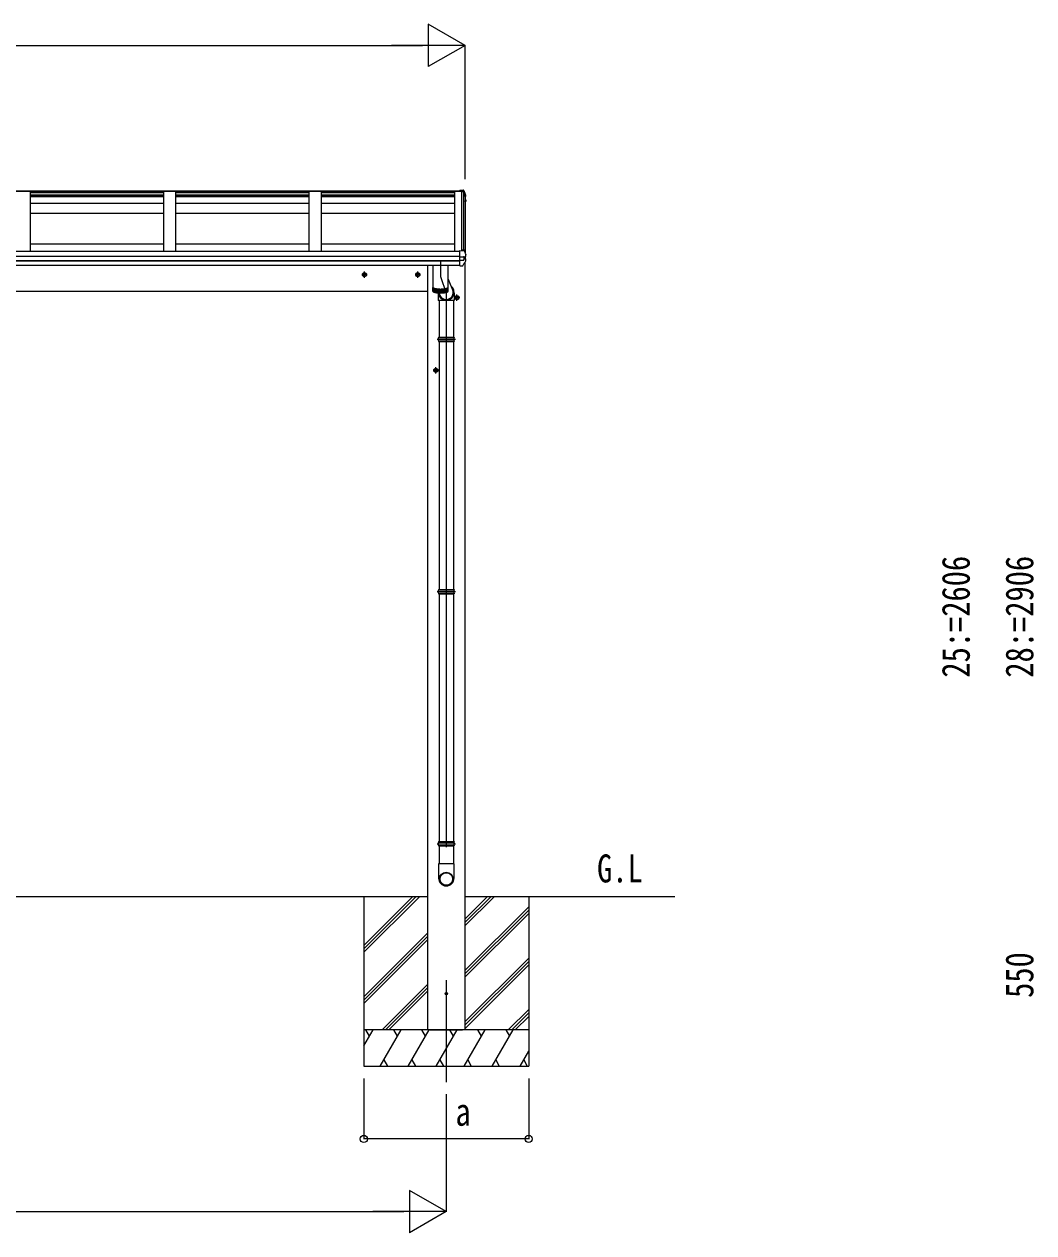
# Model space of a CAD drawing. Units: millimetres, scale not verified. Extents: x -14718 to 14718, y -10395 to 10395.
# Drawn here: x -6586 to -2420, y -6225 to -1236 of the extents above; entities that cross this region are included whole.
import ezdxf
from ezdxf.enums import TextEntityAlignment as Align

# ---------------------------------------------------------------- set-up
doc = ezdxf.new("R2010")
doc.units = ezdxf.units.MM
doc.header["$LTSCALE"] = 50
for name, color, linetype in [('0-2_USER1', 3, 'Continuous'), ('0-3_YKK_12', 2, 'Continuous'), ('0-4_YKK_13', 4, 'Continuous'), ('0-5_YKK_A1', 4, 'Continuous'), ('0-6_YKK_D', 6, 'Continuous')]:
    doc.layers.add(name, color=color, linetype=linetype)
doc.styles.add('ＭＳ ゴシック', font='')
doc.styles.get('ＭＳ ゴシック').set_extended_font_data('MS Gothic')

msp = doc.modelspace()

# ---------------------------------------------------------------- linework, layer by layer
at = {"layer": '0-3_YKK_12'}
for p, q in [((-4844.43, -2345.97), (-4844.43, -4632.96)), ((-4844.43, -5181.55), (-4844.43, -5602.63))]:
    msp.add_line(p, q, dxfattribs=at)
msp.add_lwpolyline([(-4868.43, -2216.59), (-4868.43, -2277.61), (-4844.43, -2345.97)], dxfattribs=at)
at = {"layer": '0-4_YKK_13'}
for p, q in [((-4788.93, -1920.5), (-4788.93, -1920.5)), ((-4788.93, -1920.5), (-4774.77, -1921.27)), ((-4788.93, -1920.5), (-4788.93, -1922.93)), ((-4788.93, -1923.36), (-4788.93, -1922.93)), ((-4785.93, -1923.36), (-4788.93, -1923.36)), ((-4785.93, -1923.36), (-4785.93, -1926.59)), ((-4785.93, -1925.6), (-4775.1, -1926.21)), ((-4775.1, -1926.59), (-4785.93, -1926.59)), ((-4775.1, -1926.21), (-4774.73, -1923.73)), ((-4775.1, -1926.21), (-4775.1, -1926.63)), ((-4774.95, -1926.42), (-4774.73, -1924.93)), ((-4773.75, -1926.48), (-4774.95, -1926.42)), ((-4764.46, -1942.53), (-4764.46, -1946.55)), ((-4766.93, -1946.22), (-4766.36, -1946.11)), ((-4766.93, -1946.57), (-4766.36, -1946.46)), ((-4765.51, -1947.82), (-4766.93, -1948.1)), ((-4766.93, -1959.88), (-4765.79, -1960.02)), ((-4766.93, -1963.89), (-4765.11, -1964.25)), ((-4766.08, -1965.58), (-4766.93, -1965.42)), ((-4764.1, -1961.14), (-4764.09, -1961.2)), ((-4764.05, -1961.47), (-4764.05, -1965.52)), ((-4788.93, -2170.75), (-4788.93, -2170.43)), ((-4788.93, -2171.44), (-4788.93, -2170.75)), ((-4788.93, -2193.65), (-4788.93, -2171.44)), ((-4788.93, -2194.91), (-4788.93, -2193.65)), ((-4788.93, -2195.75), (-4788.93, -2194.91)), ((-4772.48, -2195.75), (-4766.1, -2194.96)), ((-4765.23, -2194.82), (-4765.16, -2194.8)), ((-4765.23, -2194.82), (-4765.23, -2194.81)), ((-4764.36, -2193.82), (-4764.36, -2187.32)), ((-4900.43, -2231.12), (-4900.43, -2320.77)), ((-4836.43, -2320.77), (-4836.43, -2231.12)), ((-4788.93, -2195.75), (-4774.14, -2195.84)), ((-4788.93, -2209.6), (-4788.93, -2195.75)), ((-4788.93, -2209.6), (-4774.14, -2209.4)), ((-4788.93, -2211.51), (-4788.93, -2209.6)), ((-4788.93, -2213.03), (-4788.93, -2211.51)), ((-4788.93, -2233.51), (-4788.93, -2213.03)), ((-4788.93, -2233.91), (-4777.34, -2233.28)), ((-4788.93, -2233.91), (-4788.93, -2233.51)), ((-4776.55, -2232.82), (-4776.56, -2232.84)), ((-4771.93, -2195.68), (-4771.93, -2209.48)), ((-4771.93, -2203.47), (-4764.7, -2204.87)), ((-4763.89, -2212.38), (-4763.89, -2205.85)), ((-5170.42, -2269.8), (-5193.42, -2269.8)), ((-5181.92, -2282.31), (-5181.92, -2257.29)), ((-4950.42, -2269.8), (-4973.42, -2269.8)), ((-4961.92, -2282.31), (-4961.92, -2257.29)), ((-4836.43, -2288.65), (-4815.48, -2339.61)), ((-4900.43, -2321.74), (-4900.43, -2337.19)), ((-4899.85, -2338.75), (-4899.85, -2323.29)), ((-4898.61, -2324.48), (-4898.61, -2339.93)), ((-4896.8, -2341.02), (-4896.8, -2325.57)), ((-4894.43, -2326.56), (-4894.43, -2342.02)), ((-4891.56, -2342.92), (-4891.56, -2327.46)), ((-4888.25, -2343.69), (-4888.25, -2328.24)), ((-4884.54, -2328.89), (-4884.54, -2344.35)), ((-4880.53, -2329.4), (-4880.53, -2344.86)), ((-4876.29, -2329.76), (-4876.29, -2345.22)), ((-4871.89, -2329.97), (-4871.89, -2345.42)), ((-4867.43, -2330.01), (-4867.43, -2345.47)), ((-4862.99, -2329.9), (-4862.99, -2345.35)), ((-4858.66, -2329.62), (-4858.66, -2345.08)), ((-4854.52, -2329.19), (-4854.52, -2344.65)), ((-4850.65, -2328.62), (-4850.65, -2344.08)), ((-4847.13, -2327.92), (-4847.13, -2343.37)), ((-4844.03, -2327.09), (-4844.03, -2342.55)), ((-4841.41, -2326.17), (-4841.41, -2341.63)), ((-4839.31, -2325.17), (-4839.31, -2340.62)), ((-4837.78, -2324.12), (-4837.78, -2339.57)), ((-4836.43, -2337.19), (-4836.43, -2321.74)), ((-4877.82, -2345.45), (-4877.82, -2377.04)), ((-4811.82, -2377.04), (-4877.82, -2377.04)), ((-4874.28, -2377.04), (-4874.28, -2527.33)), ((-4814.58, -2377.04), (-4814.58, -2527.33)), ((-4788.92, -2364.8), (-4811.92, -2364.8)), ((-4811.82, -2345.87), (-4811.82, -2377.04)), ((-4800.42, -2377.31), (-4800.42, -2352.29)), ((-4882.43, -2536.33), (-4806.43, -2536.33)), ((-4877.03, -2529.33), (-4811.83, -2529.33)), ((-4877.03, -2543.33), (-4811.83, -2543.33)), ((-4876.43, -2527.33), (-4812.43, -2527.33)), ((-4876.43, -2527.33), (-4876.43, -2529.33)), ((-4876.43, -2543.33), (-4876.43, -2545.33)), ((-4812.43, -2527.33), (-4812.43, -2529.33)), ((-4812.43, -2543.33), (-4812.43, -2545.33)), ((-4876.43, -2545.33), (-4812.43, -2545.33)), ((-4874.28, -2545.33), (-4874.28, -3568.78)), ((-4814.58, -2545.33), (-4814.58, -3568.78)), ((-4875.92, -2664.8), (-4898.92, -2664.8)), ((-4887.42, -2677.31), (-4887.42, -2652.29)), ((-4882.43, -3577.78), (-4806.43, -3577.78)), ((-4877.03, -3570.78), (-4811.83, -3570.78)), ((-4877.03, -3584.78), (-4811.83, -3584.78)), ((-4876.43, -3568.78), (-4812.43, -3568.78)), ((-4876.43, -3568.78), (-4876.43, -3570.78)), ((-4876.43, -3584.78), (-4876.43, -3586.78)), ((-4876.43, -3586.78), (-4812.43, -3586.78)), ((-4874.28, -3586.78), (-4874.28, -4610.23)), ((-4814.58, -3586.78), (-4814.58, -4610.23)), ((-4812.43, -3568.78), (-4812.43, -3570.78)), ((-4812.43, -3584.78), (-4812.43, -3586.78)), ((-4882.43, -4619.23), (-4806.43, -4619.23)), ((-4877.03, -4612.23), (-4811.83, -4612.23)), ((-4877.03, -4626.23), (-4811.83, -4626.23)), ((-4876.43, -4610.23), (-4812.43, -4610.23)), ((-4876.43, -4610.23), (-4876.43, -4612.23)), ((-4876.43, -4626.23), (-4876.43, -4628.23)), ((-4876.43, -4628.23), (-4812.43, -4628.23)), ((-4874.28, -4628.23), (-4874.28, -4702.5)), ((-4814.58, -4628.23), (-4814.58, -4702.5)), ((-4812.43, -4610.23), (-4812.43, -4612.23)), ((-4812.43, -4626.23), (-4812.43, -4628.23)), ((-4812.58, -4702.5), (-4876.28, -4702.5)), ((-4876.28, -4702.5), (-4876.28, -4761.77)), ((-4812.58, -4702.5), (-4812.58, -4761.77))]:
    msp.add_line(p, q, dxfattribs=at)
for points in [[(-4788.93, -1922.93), (-4774.73, -1923.73), (-4774.73, -1924.93), (-4773.61, -1924.99)], [(-4775.03, -1926.63), (-4774.95, -1926.07), (-4774.95, -1926.42)], [(-4772.12, -1922.48), (-4767.88, -1933.09), (-4764.53, -1942.04), (-4764.47, -1942.31), (-4764.46, -1942.37)], [(-4772.12, -1926.05), (-4771.13, -1928.54), (-4770.15, -1931.04), (-4769.18, -1933.54), (-4768.22, -1936.04), (-4767.28, -1938.55), (-4766.35, -1941.07), (-4765.43, -1943.59), (-4764.53, -1946.11)], [(-4764.46, -1942.37), (-4764.46, -1942.48), (-4764.46, -1942.53)], [(-4764.23, -1966.16), (-4765.69, -1968.71), (-4766.93, -1970.83)], [(-4764.09, -1961.16), (-4764.06, -1961.33), (-4764.06, -1961.47)], [(-4788.93, -2170.43), (-4774.93, -2171.11), (-4774.93, -2165.46), (-4773.17, -2165.56)], [(-4772.29, -2166.18), (-4771.26, -2168.76), (-4770.24, -2171.35), (-4769.23, -2173.94), (-4768.24, -2176.54), (-4767.26, -2179.14), (-4766.3, -2181.75), (-4765.35, -2184.37), (-4764.41, -2186.98)], [(-4767.71, -2195.04), (-4766.47, -2195), (-4765.23, -2194.81)], [(-4764.41, -2186.98), (-4764.37, -2187.19), (-4764.36, -2187.32)], [(-4772.48, -2195.75), (-4772.73, -2195.78), (-4772.88, -2195.79)], [(-5181.92, -2277.31), (-5188.42, -2273.55), (-5188.42, -2266.05), (-5181.92, -2262.29)], [(-5181.92, -2277.31), (-5175.42, -2273.55), (-5175.42, -2266.05), (-5181.92, -2262.29)], [(-4961.92, -2277.31), (-4968.42, -2273.55), (-4968.42, -2266.05), (-4961.92, -2262.29)], [(-4961.92, -2277.31), (-4955.42, -2273.55), (-4955.42, -2266.05), (-4961.92, -2262.29)], [(-4900.43, -2320.77), (-4900.43, -2320.91), (-4900.32, -2321.47), (-4900.06, -2322.03), (-4899.66, -2322.58), (-4899.12, -2323.12), (-4898.44, -2323.65), (-4897.62, -2324.17), (-4896.67, -2324.67), (-4895.59, -2325.15), (-4894.38, -2325.62), (-4893.06, -2326.06), (-4891.62, -2326.48), (-4890.08, -2326.87), (-4888.44, -2327.24), (-4886.71, -2327.57), (-4884.9, -2327.87), (-4883.01, -2328.15), (-4881.05, -2328.38), (-4879.04, -2328.59), (-4876.97, -2328.75), (-4874.87, -2328.89), (-4872.74, -2328.98), (-4870.59, -2329.04), (-4868.43, -2329.06)], [(-4900.38, -2321.26), (-4900.39, -2321.32), (-4900.43, -2321.88), (-4900.32, -2322.44), (-4900.06, -2322.99), (-4899.66, -2323.54), (-4899.12, -2324.08), (-4898.44, -2324.62), (-4897.62, -2325.13), (-4896.67, -2325.64), (-4895.59, -2326.12), (-4894.38, -2326.58), (-4893.06, -2327.03), (-4891.62, -2327.45), (-4890.08, -2327.84), (-4888.44, -2328.2), (-4886.71, -2328.54), (-4884.9, -2328.84), (-4883.01, -2329.11), (-4881.05, -2329.35), (-4879.04, -2329.55), (-4876.97, -2329.72), (-4874.87, -2329.85), (-4872.74, -2329.95), (-4870.59, -2330), (-4868.43, -2330.02)], [(-4900.43, -2337.19), (-4900.43, -2337.33), (-4900.32, -2337.89), (-4900.06, -2338.45), (-4899.66, -2339), (-4899.12, -2339.54), (-4898.44, -2340.07), (-4897.62, -2340.59), (-4896.67, -2341.09), (-4895.59, -2341.57), (-4894.38, -2342.04), (-4893.06, -2342.48), (-4891.62, -2342.9), (-4890.08, -2343.29), (-4888.44, -2343.66), (-4886.71, -2343.99), (-4884.9, -2344.3), (-4883.01, -2344.57), (-4881.05, -2344.8), (-4879.04, -2345.01), (-4876.97, -2345.18), (-4874.87, -2345.31), (-4872.74, -2345.4), (-4870.59, -2345.46), (-4868.43, -2345.48)], [(-4898.73, -2323.44), (-4898.28, -2323.9), (-4897.64, -2324.43), (-4896.86, -2324.94), (-4895.96, -2325.43), (-4894.92, -2325.91), (-4893.76, -2326.37), (-4892.48, -2326.8), (-4891.09, -2327.22), (-4889.59, -2327.6), (-4887.99, -2327.96), (-4886.31, -2328.29), (-4884.54, -2328.59), (-4882.69, -2328.86), (-4880.78, -2329.1), (-4878.81, -2329.3), (-4876.79, -2329.46), (-4874.74, -2329.59), (-4872.65, -2329.69), (-4870.55, -2329.74), (-4868.43, -2329.76)], [(-4868.43, -2329.06), (-4866.27, -2329.04), (-4864.12, -2328.98), (-4861.99, -2328.89), (-4859.89, -2328.75), (-4857.83, -2328.59), (-4855.81, -2328.38), (-4853.85, -2328.15), (-4851.96, -2327.87), (-4850.15, -2327.57), (-4848.42, -2327.24), (-4846.78, -2326.87), (-4845.24, -2326.48), (-4843.8, -2326.06), (-4842.48, -2325.62), (-4841.27, -2325.15), (-4840.19, -2324.67), (-4839.24, -2324.17), (-4838.42, -2323.65), (-4837.74, -2323.12), (-4837.2, -2322.58), (-4836.8, -2322.03), (-4836.54, -2321.47), (-4836.44, -2320.91), (-4836.43, -2320.77)], [(-4868.43, -2330.02), (-4866.27, -2330), (-4864.12, -2329.95), (-4861.99, -2329.85), (-4859.89, -2329.72), (-4857.83, -2329.55), (-4855.81, -2329.35), (-4853.85, -2329.11), (-4851.96, -2328.84), (-4850.15, -2328.54), (-4848.42, -2328.2), (-4846.78, -2327.84), (-4845.24, -2327.45), (-4843.8, -2327.03), (-4842.48, -2326.58), (-4841.27, -2326.12), (-4840.19, -2325.64), (-4839.24, -2325.13), (-4838.42, -2324.62), (-4837.74, -2324.08), (-4837.2, -2323.54), (-4836.8, -2322.99), (-4836.54, -2322.44), (-4836.44, -2321.88), (-4836.47, -2321.32), (-4836.49, -2321.26)], [(-4868.43, -2329.76), (-4866.32, -2329.74), (-4864.21, -2329.69), (-4862.12, -2329.59), (-4860.07, -2329.46), (-4858.05, -2329.3), (-4856.08, -2329.1), (-4854.17, -2328.86), (-4852.32, -2328.59), (-4850.55, -2328.29), (-4848.87, -2327.96), (-4847.27, -2327.6), (-4845.77, -2327.22), (-4844.38, -2326.8), (-4843.1, -2326.37), (-4841.94, -2325.91), (-4840.91, -2325.43), (-4840, -2324.94), (-4839.22, -2324.43), (-4838.58, -2323.9), (-4838.14, -2323.44)], [(-4868.43, -2345.48), (-4866.27, -2345.46), (-4864.12, -2345.4), (-4861.99, -2345.31), (-4859.89, -2345.18), (-4857.83, -2345.01), (-4855.81, -2344.8), (-4853.85, -2344.57), (-4851.96, -2344.3), (-4850.15, -2343.99), (-4848.42, -2343.66), (-4846.78, -2343.29), (-4845.24, -2342.9), (-4843.8, -2342.48), (-4842.48, -2342.04), (-4841.27, -2341.57), (-4840.19, -2341.09), (-4839.24, -2340.59), (-4838.42, -2340.07), (-4837.74, -2339.54), (-4837.2, -2339), (-4836.8, -2338.45), (-4836.54, -2337.89), (-4836.44, -2337.33), (-4836.43, -2337.19)], [(-4800.42, -2372.31), (-4806.92, -2368.55), (-4806.92, -2361.05), (-4800.42, -2357.29)], [(-4800.42, -2372.31), (-4793.92, -2368.55), (-4793.92, -2361.05), (-4800.42, -2357.29)], [(-4887.42, -2672.31), (-4893.92, -2668.55), (-4893.92, -2661.05), (-4887.42, -2657.29)], [(-4887.42, -2672.31), (-4880.92, -2668.55), (-4880.92, -2661.05), (-4887.42, -2657.29)]]:
    msp.add_lwpolyline(points, dxfattribs=at)
for centre, radius in [((-5181.92, -2269.8), 8.5), ((-5181.92, -2269.8), 7.7), ((-5181.92, -2269.8), 6.5), ((-4961.92, -2269.8), 8.5), ((-4961.92, -2269.8), 7.7), ((-4961.92, -2269.8), 6.5), ((-4800.42, -2364.8), 8.5), ((-4800.42, -2364.8), 7.7), ((-4800.42, -2364.8), 6.5), ((-4887.42, -2664.8), 8.5), ((-4887.42, -2664.8), 7.7), ((-4887.42, -2664.8), 6.5), ((-4844.43, -5237.5), 5)]:
    msp.add_circle(centre, radius, dxfattribs=at)
for centre, radius, start, end in [((-4774.35, -1923.86), 2.62, 31.83445, 99.24), ((-4773.77, -1926.78), 0.3, 21.99494, 87.04231), ((-4773.7, -1926.69), 1.7, 22.00225, 87.0423), ((-5235.87, -2113.04), 498.52, 19.56907, 21.95354), ((-5198.69, -1717.26), 499.04, 329.90411, 330.14673), ((-5198.69, -1717.61), 499.04, 329.90411, 330.14673), ((-4766.42, -1945.82), 0.3, 280.95393, 327.06409), ((-4766.42, -1946.17), 0.299, 280.88931, 19.51522), ((-4766.13, -1965.88), 0.299, 330.19129, 79.12168), ((-4765.81, -1962.35), 2.32, 60.30373, 87.34859), ((-4765.75, -1946.55), 1.3, 280.88938, 19.44863), ((-4765.36, -1961.43), 1.3, 10.02543, 80.23195), ((-4765.35, -1965.52), 1.3, 330.27138, 79.1216), ((-4773.22, -2166.56), 1, 22.05378, 87.04045), ((-4765.36, -2193.82), 1, 281.45361, 0), ((-4777.4, -2232.28), 1, 273.10735, 326.38063), ((-5158.83, -1978.68), 459.05, 326.38357, 329.32444), ((-4771.59, -2193.12), 16.37, 265.48312, 268.58725), ((-4764.89, -2205.85), 0.998, 0.05121, 79.086), ((-4764.89, -2212.38), 1, 329.32149, 0), ((-4850.18, -2536.33), 27.75, 165.38919, 194.61079), ((-4838.68, -2536.33), 27.75, 0, 14.61083), ((-4838.68, -2536.33), 27.75, 345.38917, 0), ((-4850.18, -3577.78), 27.75, 165.38919, 194.61079), ((-4838.68, -3577.78), 27.75, 0, 14.61083), ((-4838.68, -3577.78), 27.75, 345.38917, 0), ((-4850.18, -4619.23), 27.75, 165.38919, 194.61079), ((-4838.68, -4619.23), 27.75, 0, 14.61083), ((-4838.68, -4619.23), 27.75, 345.38917, 0), ((-4845.28, -4761.77), 31, 180, 270), ((-4843.58, -4761.77), 31, 270, 0)]:
    msp.add_arc(centre, radius, start, end, dxfattribs=at)
for centre, major_axis, ratio, start_param, end_param in [((-4772.78, -2188.23), (9.96, 2.12), 0.734427, 4.4222801, 4.5475838), ((-4772.78, -2217), (-9.97, 1.96), 0.736539, 4.8664216, 4.9917253), ((-4772.93, -2209.28), (-1, 0.195), 0.067217, 2.8005545, 3.1546872), ((-4844.82, -2342.36), (-33, -3.09), 0.972144, 6.2722874, 10.2640531), ((-4844.75, -2342.36), (-2.75, 29.4), 0.995638, 1.5791601, 4.712389)]:
    msp.add_ellipse(centre, major_axis=major_axis, ratio=ratio, start_param=start_param, end_param=end_param, dxfattribs=at)
for major_axis in [(-28.29, 0), (-25.83, 0)]:
    msp.add_ellipse((-4844.43, -4764.59), major_axis=major_axis, ratio=0.996195, dxfattribs=at)
at = {"layer": '0-5_YKK_A1'}
for p, q in [((-10185.93, -1925.06), (-4785.93, -1925.06)), ((-6560.93, -1926.63), (-6610.93, -1926.63)), ((-6560.93, -1926.63), (-6560.93, -2173.46)), ((-6010.93, -1932.11), (-6560.93, -1932.11)), ((-6010.93, -1942.14), (-6560.93, -1942.14)), ((-5960.93, -1926.63), (-6010.93, -1926.63)), ((-6010.93, -1926.63), (-6010.93, -2173.46)), ((-5960.93, -1926.63), (-6010.93, -1926.63)), ((-5960.93, -1926.63), (-5960.93, -2173.46)), ((-5410.93, -1932.11), (-5960.93, -1932.11)), ((-5410.93, -1942.14), (-5960.93, -1942.14)), ((-5360.93, -1926.63), (-5410.93, -1926.63)), ((-5410.93, -1926.63), (-5410.93, -2173.46)), ((-5360.93, -1926.63), (-5360.93, -2173.46)), ((-4810.93, -1932.11), (-5360.93, -1932.11)), ((-4810.93, -1942.14), (-5360.93, -1942.14)), ((-4774.05, -1926.63), (-4810.93, -1926.63)), ((-4810.93, -1926.63), (-4810.93, -2173.46)), ((-4785.93, -1926.63), (-4785.93, -1923.36)), ((-4779.63, -2170.88), (-4779.63, -1926.63)), ((-4766.93, -1945.19), (-4774.05, -1926.63)), ((-4773.93, -1926.95), (-4773.93, -2165.52)), ((-4766.93, -1945.19), (-4766.93, -2180.03)), ((-6010.93, -1947), (-6560.93, -1947)), ((-6010.93, -1948.51), (-6560.93, -1948.51)), ((-6010.93, -1975.47), (-6560.93, -1975.47)), ((-5410.93, -1947), (-5960.93, -1947)), ((-5410.93, -1948.51), (-5960.93, -1948.51)), ((-5410.93, -1975.47), (-5960.93, -1975.47)), ((-4810.93, -1947), (-5360.93, -1947)), ((-4810.93, -1948.51), (-5360.93, -1948.51)), ((-4810.93, -1975.47), (-5360.93, -1975.47)), ((-6010.93, -2017.99), (-6560.93, -2017.99)), ((-5410.93, -2017.99), (-5960.93, -2017.99)), ((-4810.93, -2017.99), (-5360.93, -2017.99)), ((-6010.93, -2144.05), (-6560.93, -2144.05)), ((-5410.93, -2144.05), (-5960.93, -2144.05)), ((-4810.93, -2144.05), (-5360.93, -2144.05)), ((-10182.93, -2173.46), (-4788.93, -2173.46)), ((-10182.93, -2192.99), (-4788.93, -2192.99)), ((-10182.93, -2193.89), (-4788.93, -2193.89)), ((-4766.93, -2195.06), (-4766.93, -2204.44)), ((-10182.93, -2211.13), (-4788.93, -2211.13)), ((-10182.93, -2213.09), (-4788.93, -2213.09)), ((-10182.93, -2231.12), (-4788.93, -2231.12)), ((-10050.43, -2337.5), (-4921.43, -2337.5)), ((-4921.43, -4837.5), (-10050.43, -4837.5)), ((-5184.43, -4837.5), (-5184.43, -5537.5)), ((-5184.43, -5038.48), (-4983.45, -4837.5)), ((-5184.43, -5052.62), (-4969.31, -4837.5)), ((-5184.43, -5066.76), (-4955.17, -4837.5)), ((-3901.91, -4837.5), (-4767.43, -4837.5)), ((-4767.43, -4958.13), (-4646.8, -4837.5)), ((-4767.43, -4943.99), (-4660.94, -4837.5)), ((-4766.93, -4929.35), (-4675.08, -4837.5)), ((-4504.43, -4837.5), (-4504.43, -5537.5)), ((-4767.43, -5141.98), (-4504.43, -4878.98)), ((-4767.43, -5156.12), (-4504.43, -4893.12)), ((-4767.43, -5170.26), (-4504.43, -4907.26)), ((-5184.43, -5250.61), (-4921.43, -4987.61)), ((-5184.43, -5264.75), (-4921.43, -5001.75)), ((-5184.43, -5278.89), (-4921.43, -5015.9)), ((-4767.43, -5354.11), (-4504.43, -5091.11)), ((-4767.43, -5368.25), (-4504.43, -5105.25)), ((-4767.43, -5382.39), (-4504.43, -5119.39)), ((-5109.19, -5387.5), (-4921.43, -5199.74)), ((-5095.05, -5387.5), (-4921.43, -5213.88)), ((-5080.9, -5387.5), (-4921.43, -5228.03)), ((-4588.69, -5387.5), (-4504.43, -5303.24)), ((-4574.55, -5387.5), (-4504.43, -5317.38)), ((-4560.4, -5387.5), (-4504.43, -5331.53)), ((-4504.43, -5387.5), (-5184.43, -5387.5)), ((-5184.43, -5453.58), (-5146.28, -5387.5)), ((-5161.28, -5413.48), (-5176.28, -5387.5)), ((-5117.41, -5537.5), (-5030.81, -5387.5)), ((-5045.81, -5413.48), (-5060.81, -5387.5)), ((-5001.94, -5537.5), (-4915.34, -5387.5)), ((-4930.34, -5413.48), (-4945.34, -5387.5)), ((-4766.93, -5387.5), (-4921.93, -5387.5)), ((-4911.93, -5387.5), (-4776.93, -5387.5)), ((-4886.47, -5537.5), (-4799.87, -5387.5)), ((-4814.87, -5413.48), (-4829.87, -5387.5)), ((-4771, -5537.5), (-4684.4, -5387.5)), ((-4699.4, -5413.48), (-4714.4, -5387.5)), ((-4655.53, -5537.5), (-4568.93, -5387.5)), ((-4598.93, -5387.5), (-4583.93, -5413.48)), ((-4540.06, -5537.5), (-4504.43, -5475.78)), ((-5184.43, -5537.5), (-4504.43, -5537.5)), ((-5102.42, -5511.52), (-5087.42, -5537.5)), ((-4986.94, -5511.52), (-4971.94, -5537.5)), ((-4871.47, -5511.52), (-4856.48, -5537.5)), ((-4756, -5511.52), (-4741.01, -5537.5)), ((-4640.53, -5511.52), (-4625.54, -5537.5)), ((-4525.06, -5511.52), (-4510.07, -5537.5))]:
    msp.add_line(p, q, dxfattribs=at)
for points in [[(-10185.93, -1926.63), (-10185.93, -1923.36), (-4785.93, -1923.36)], [(-4921.43, -2231.12), (-4921.43, -4837.5), (-4921.43, -5387.5)], [(-4767.43, -2218.53), (-4767.43, -4837.5), (-4767.43, -5387.5)]]:
    msp.add_lwpolyline(points, dxfattribs=at)
at = {"layer": '0-6_YKK_D'}
for p, q in [((-4766.93, -1323.36), (-4918.49, -1235.86)), ((-4918.49, -1235.86), (-4918.49, -1410.86)), ((-10029.93, -1323.36), (-4941.93, -1323.36)), ((-4766.93, -1323.36), (-5070.04, -1323.36)), ((-4766.93, -1323.36), (-4918.49, -1410.86)), ((-4766.93, -1875.92), (-4766.93, -1322.36)), ((-5184.43, -5587.5), (-5184.43, -5838.5)), ((-4504.43, -5587.5), (-4504.43, -5838.5)), ((-4844.43, -5652.63), (-4844.43, -6138.5)), ((-4504.43, -5837.5), (-5184.43, -5837.5)), ((-4844.43, -6137.5), (-4995.99, -6050)), ((-4995.99, -6050), (-4995.99, -6225)), ((-9952.43, -6137.5), (-5019.43, -6137.5)), ((-4844.43, -6137.5), (-5147.54, -6137.5)), ((-4844.43, -6137.5), (-4995.99, -6225))]:
    msp.add_line(p, q, dxfattribs=at)
for centre in [(-5184.43, -5837.5), (-4504.43, -5837.5)]:
    msp.add_circle(centre, 14.88, dxfattribs=at)

# ---------------------------------------------------------------- texts
at = {"layer": '0-2_USER1', "style": 'ＭＳ ゴシック', "width": 0.8}
msp.add_text('G.L', height=115.5, dxfattribs=at).set_placement((-4222.18, -4813.23), align=Align.BOTTOM_LEFT)
at = {"layer": '0-6_YKK_D', "style": 'ＭＳ ゴシック', "width": 0.8}
for s, p in [('25:=2606', (-2649.93, -3933.31)), ('28:=2906', (-2387.43, -3933.31)), ('550', (-2387.43, -5255.3))]:
    msp.add_text(s, height=115.5, rotation=90, dxfattribs=at).set_placement(p, align=Align.BOTTOM_LEFT)
msp.add_text('a', height=115.5, dxfattribs=at).set_placement((-4806.49, -5817.5), align=Align.BOTTOM_LEFT)

doc.saveas('drawing.dxf')
